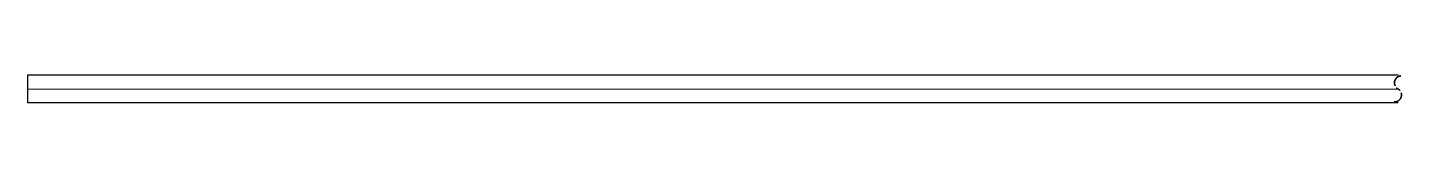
# Model space of a CAD drawing. Header units: millimetres. Extents: x -294625 to 2136527, y -251383 to 128331.
# Drawn here: x 1427918 to 1430404, y -179256 to -179206 of the extents above; entities that cross this region are included whole.
import ezdxf

# ---------------------------------------------------------------- set-up
doc = ezdxf.new("R2010")
doc.units = ezdxf.units.MM
doc.linetypes.add('PHANTOM2', pattern=[1.25, 0.625, -0.125, 0.125, -0.125, 0.125, -0.125])
for name, color, linetype, lineweight in [('0-2', 253, 'Continuous', 18), ('ICE-BP', 4, 'Continuous', 25), ('N1.4-TP', 4, 'PHANTOM2', 35)]:
    doc.layers.add(name, color=color, linetype=linetype, lineweight=lineweight)

# ---------------------------------------------------------------- blocks, each defined once
blk = doc.blocks.new('N-MCONG1')
at = {"ltscale": 500}
for centre, start, end in [((-87, -137), 267.4903, 60.0076), ((75, 144), 95.3589, 240.0076)]:
    blk.add_arc(centre, 163, start, end, dxfattribs=at)

msp = doc.modelspace()

# ---------------------------------------------------------------- linework, layer by layer
at = {"layer": '0-2'}
msp.add_line((1430398.2, -179231, 11.7), (1427917.7, -179231, 0), dxfattribs=at)
at = {"layer": 'ICE-BP', "ltscale": 1000}
for p, q in [((1430398.2, -179206, 11.7), (1427917.7, -179206, 0)), ((1427917.7, -179206, 0), (1427917.7, -179256, 0)), ((1430398.2, -179256, 11.7), (1427917.7, -179256, 0))]:
    msp.add_line(p, q, dxfattribs=at)

# ---------------------------------------------------------------- block references
at = {"layer": 'N1.4-TP', "ltscale": 1000, "xscale": 0.078125, "yscale": 0.078125, "zscale": 0.078125}
msp.add_blockref('N-MCONG1', (1430398.2, -179231, 11.7), dxfattribs=at)

doc.saveas('drawing.dxf')
